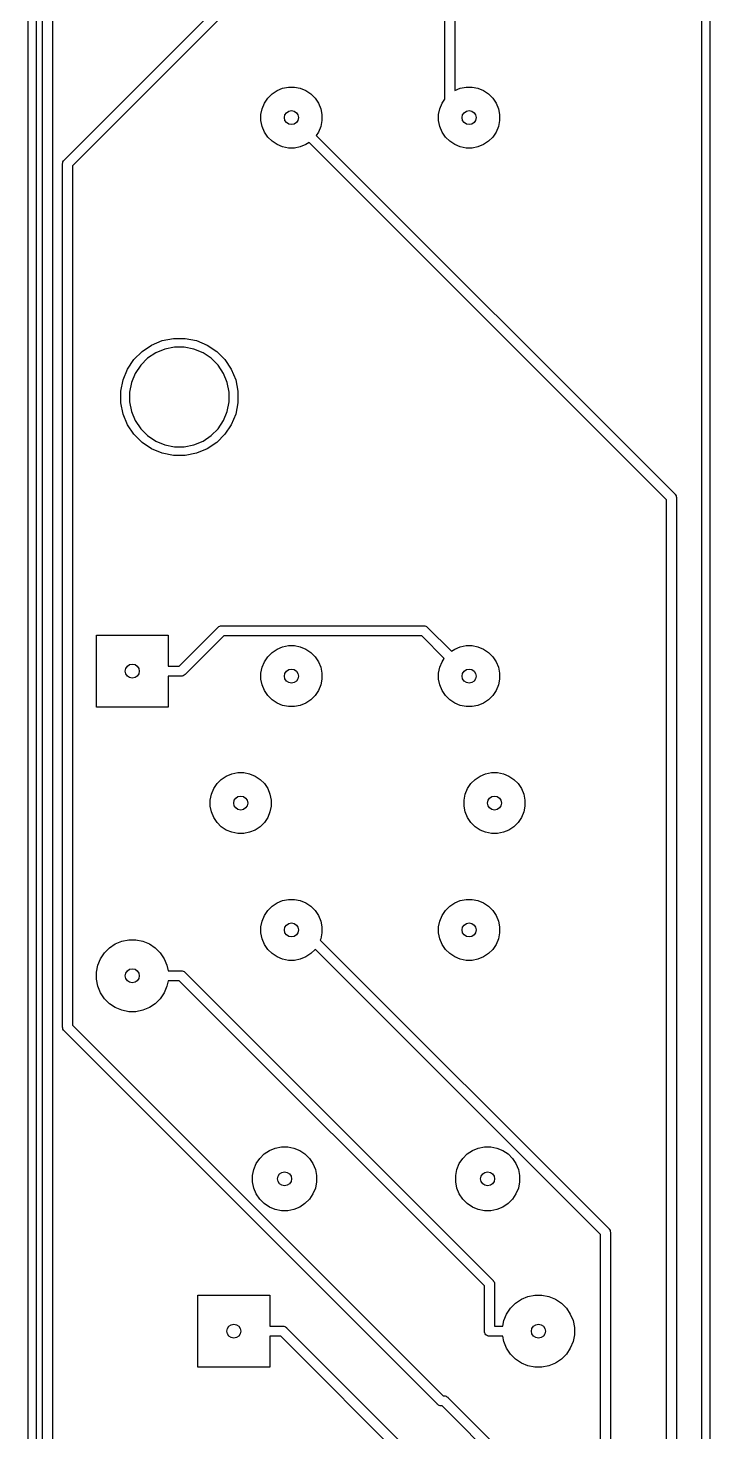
# Model space of a CAD drawing. Extents: x 17 to 176, y -177 to -9.
# Drawn here: x 17.2 to 34.26, y -139.68 to -104.56 of the extents above; entities that cross this region are included whole.
import ezdxf

# ---------------------------------------------------------------- set-up
doc = ezdxf.new("R2010")
doc.units = 0
doc.layers.add('BLACK', color=7, linetype='CONTINUOUS')

msp = doc.modelspace()

# ---------------------------------------------------------------- linework, layer by layer
at = {"layer": 'BLACK', "linetype": 'CONTINUOUS'}
for p, q in [((17.2038, -176.027), (17.2037, -52.2359)), ((17.4037, -52.2457), (17.4037, -176.02)), ((34.063, -145.298), (34.063, -53.7107)), ((34.263, -53.7181), (34.263, -145.293)), ((17.5687, -144.02), (17.5687, -93.8155)), ((17.8187, -93.8612), (17.8187, -143.975)), ((27.6315, -106.317), (27.6315, -100.943)), ((27.8815, -101.132), (27.8815, -106.128)), ((18.1091, -107.867), (21.9028, -104.073)), ((22.0796, -104.25), (18.3181, -108.012)), ((23.5707, -106.072), (23.7179, -106.043)), ((23.7179, -106.043), (23.8681, -106.043)), ((23.8681, -106.043), (24.0153, -106.072)), ((28.0157, -106.072), (28.1629, -106.043)), ((28.1629, -106.043), (28.3131, -106.043)), ((28.3131, -106.043), (28.4603, -106.072)), ((23.1177, -106.444), (23.2011, -106.319)), ((23.2011, -106.319), (23.3073, -106.213)), ((23.3073, -106.213), (23.4321, -106.13)), ((23.4321, -106.13), (23.5707, -106.072)), ((24.0153, -106.072), (24.1539, -106.13)), ((24.1539, -106.13), (24.2787, -106.213)), ((24.2787, -106.213), (24.3849, -106.319)), ((24.3849, -106.319), (24.4683, -106.444)), ((27.5627, -106.444), (27.6325, -106.34)), ((27.6309, -106.323), (27.6315, -106.317)), ((27.6325, -106.34), (27.6309, -106.323)), ((27.8815, -106.128), (28.0157, -106.072)), ((28.4603, -106.072), (28.5989, -106.13)), ((28.5989, -106.13), (28.7237, -106.213)), ((28.7237, -106.213), (28.8299, -106.319)), ((28.8299, -106.319), (28.9133, -106.444)), ((23.031, -106.73), (23.0603, -106.583)), ((23.031, -106.88), (23.031, -106.73)), ((23.0603, -106.583), (23.1177, -106.444)), ((24.4683, -106.444), (24.5257, -106.583)), ((24.5257, -106.583), (24.555, -106.73)), ((24.555, -106.73), (24.555, -106.88)), ((27.476, -106.73), (27.5053, -106.583)), ((27.476, -106.88), (27.476, -106.73)), ((27.5053, -106.583), (27.5627, -106.444)), ((28.9133, -106.444), (28.9707, -106.583)), ((28.9707, -106.583), (29, -106.73)), ((29, -106.73), (29, -106.88)), ((23.0603, -107.027), (23.031, -106.88)), ((23.1177, -107.166), (23.0603, -107.027)), ((24.5257, -107.027), (24.4683, -107.166)), ((24.555, -106.88), (24.5257, -107.027)), ((27.5053, -107.027), (27.476, -106.88)), ((27.5627, -107.166), (27.5053, -107.027)), ((28.9707, -107.027), (28.9133, -107.166)), ((29, -106.88), (28.9707, -107.027)), ((23.2011, -107.291), (23.1177, -107.166)), ((23.3073, -107.397), (23.2011, -107.291)), ((23.4321, -107.48), (23.3073, -107.397)), ((24.2364, -107.425), (24.1539, -107.48)), ((33.1736, -116.362), (24.2364, -107.425)), ((24.4683, -107.166), (24.4132, -107.248)), ((24.4132, -107.248), (33.3827, -116.218)), ((27.6461, -107.291), (27.5627, -107.166)), ((27.7523, -107.397), (27.6461, -107.291)), ((27.8771, -107.48), (27.7523, -107.397)), ((28.7237, -107.397), (28.5989, -107.48)), ((28.8299, -107.291), (28.7237, -107.397)), ((28.9133, -107.166), (28.8299, -107.291)), ((23.5707, -107.538), (23.4321, -107.48)), ((23.7179, -107.567), (23.5707, -107.538)), ((23.8681, -107.567), (23.7179, -107.567)), ((24.0153, -107.538), (23.8681, -107.567)), ((24.1539, -107.48), (24.0153, -107.538)), ((28.0157, -107.538), (27.8771, -107.48)), ((28.1629, -107.567), (28.0157, -107.538)), ((28.3131, -107.567), (28.1629, -107.567)), ((28.4603, -107.538), (28.3131, -107.567)), ((28.5989, -107.48), (28.4603, -107.538)), ((18.0675, -107.96), (18.0681, -107.954)), ((18.0681, -107.966), (18.0675, -107.96)), ((18.0681, -107.954), (18.0699, -107.935)), ((18.0681, -107.954), (18.0681, -107.954)), ((18.0681, -129.553), (18.0681, -107.966)), ((18.0699, -107.935), (18.0771, -107.912)), ((18.0771, -107.912), (18.0887, -107.89)), ((18.0887, -107.89), (18.1043, -107.871)), ((18.1043, -107.871), (18.1091, -107.867)), ((18.3181, -108.012), (18.3181, -129.507)), ((20.5625, -112.383), (20.8456, -112.327)), ((20.8456, -112.327), (21.1343, -112.327)), ((21.1343, -112.327), (21.4174, -112.383)), ((19.8516, -112.858), (20.0557, -112.654)), ((20.0557, -112.654), (20.2958, -112.493)), ((20.3995, -112.687), (20.1953, -112.824)), ((20.2958, -112.493), (20.5625, -112.383)), ((20.6263, -112.593), (20.3995, -112.687)), ((20.8671, -112.545), (20.6263, -112.593)), ((21.1127, -112.545), (20.8671, -112.545)), ((21.3535, -112.593), (21.1127, -112.545)), ((21.5804, -112.687), (21.3535, -112.593)), ((21.4174, -112.383), (21.6841, -112.493)), ((21.7845, -112.824), (21.5804, -112.687)), ((21.6841, -112.493), (21.9241, -112.654)), ((21.9241, -112.654), (22.1282, -112.858)), ((19.6912, -113.098), (19.8516, -112.858)), ((20.0217, -112.997), (19.8853, -113.202)), ((20.1953, -112.824), (20.0217, -112.997)), ((21.9582, -112.997), (21.7845, -112.824)), ((22.0946, -113.202), (21.9582, -112.997)), ((22.1282, -112.858), (22.2886, -113.098)), ((19.5245, -113.648), (19.5808, -113.365)), ((19.5808, -113.365), (19.6912, -113.098)), ((19.8853, -113.202), (19.7913, -113.428)), ((22.1885, -113.428), (22.0946, -113.202)), ((22.2886, -113.098), (22.3991, -113.365)), ((22.3991, -113.365), (22.4554, -113.648)), ((19.5245, -113.936), (19.5245, -113.648)), ((19.7913, -113.428), (19.7434, -113.669)), ((19.7434, -113.669), (19.7434, -113.915)), ((22.2364, -113.669), (22.1885, -113.428)), ((22.2364, -113.915), (22.2364, -113.669)), ((22.4554, -113.648), (22.4554, -113.936)), ((19.5808, -114.219), (19.5245, -113.936)), ((19.7434, -113.915), (19.7913, -114.156)), ((22.1885, -114.156), (22.2364, -113.915)), ((22.4554, -113.936), (22.3991, -114.219)), ((19.6912, -114.486), (19.5808, -114.219)), ((19.7913, -114.156), (19.8853, -114.382)), ((19.8853, -114.382), (20.0217, -114.587)), ((21.9582, -114.587), (22.0946, -114.382)), ((22.0946, -114.382), (22.1885, -114.156)), ((22.3991, -114.219), (22.2886, -114.486)), ((19.8516, -114.726), (19.6912, -114.486)), ((20.0557, -114.93), (19.8516, -114.726)), ((20.0217, -114.587), (20.1953, -114.76)), ((20.1953, -114.76), (20.3995, -114.897)), ((21.5804, -114.897), (21.7845, -114.76)), ((21.7845, -114.76), (21.9582, -114.587)), ((22.1282, -114.726), (21.9241, -114.93)), ((22.2886, -114.486), (22.1282, -114.726)), ((20.2958, -115.091), (20.0557, -114.93)), ((20.5625, -115.201), (20.2958, -115.091)), ((20.3995, -114.897), (20.6263, -114.991)), ((20.6263, -114.991), (20.8671, -115.039)), ((20.8671, -115.039), (21.1127, -115.039)), ((21.1127, -115.039), (21.3535, -114.991)), ((21.3535, -114.991), (21.5804, -114.897)), ((21.6841, -115.091), (21.4174, -115.201)), ((21.9241, -114.93), (21.6841, -115.091)), ((20.8456, -115.257), (20.5625, -115.201)), ((21.1343, -115.257), (20.8456, -115.257)), ((21.4174, -115.201), (21.1343, -115.257)), ((33.3827, -116.218), (33.3874, -116.222)), ((33.3874, -116.222), (33.3913, -116.227)), ((33.3913, -116.227), (33.3913, -116.227)), ((33.3913, -116.227), (33.401, -116.238)), ((33.1736, -152.404), (33.1736, -116.362)), ((33.401, -116.238), (33.403, -116.241)), ((33.403, -116.241), (33.4146, -116.263)), ((33.4146, -116.263), (33.4218, -116.286)), ((33.4218, -116.286), (33.4236, -116.304)), ((33.4236, -116.304), (33.4236, -116.304)), ((33.4236, -116.304), (33.4242, -116.311)), ((33.4242, -116.311), (33.4236, -116.317)), ((33.4236, -116.317), (33.4236, -152.359)), ((20.9855, -120.525), (21.9538, -119.557)), ((21.9538, -119.557), (21.9577, -119.552)), ((21.9577, -119.552), (21.9624, -119.548)), ((21.9624, -119.548), (21.9767, -119.536)), ((21.9624, -119.548), (21.9624, -119.548)), ((21.9767, -119.536), (21.9984, -119.525)), ((21.9767, -119.536), (21.9767, -119.536)), ((21.9767, -119.536), (21.9767, -119.536)), ((21.9984, -119.525), (22.022, -119.518)), ((22.022, -119.518), (22.0404, -119.516)), ((22.0404, -119.516), (22.0465, -119.515)), ((22.0404, -119.516), (22.0404, -119.516)), ((22.0465, -119.515), (22.0526, -119.516)), ((22.0526, -119.516), (27.0977, -119.516)), ((27.0977, -119.516), (27.1038, -119.515)), ((27.1038, -119.515), (27.1099, -119.516)), ((27.1099, -119.516), (27.1099, -119.516)), ((27.1099, -119.516), (27.1283, -119.518)), ((27.1283, -119.518), (27.1519, -119.525)), ((27.1519, -119.525), (27.1736, -119.536)), ((27.1736, -119.536), (27.1926, -119.552)), ((27.1926, -119.552), (27.1965, -119.557)), ((27.1965, -119.557), (27.7946, -120.155)), ((18.912, -121.55), (18.912, -119.75)), ((18.912, -119.75), (20.712, -119.75)), ((20.712, -119.75), (20.712, -120.525)), ((22.0983, -119.766), (21.13, -120.734)), ((27.052, -119.766), (22.0983, -119.766)), ((23.4321, -120.1), (23.5707, -120.042)), ((23.5707, -120.042), (23.7179, -120.013)), ((23.7179, -120.013), (23.8681, -120.013)), ((23.8681, -120.013), (24.0153, -120.042)), ((24.0153, -120.042), (24.1539, -120.1)), ((27.6178, -120.332), (27.052, -119.766)), ((27.8771, -120.1), (28.0157, -120.042)), ((28.0157, -120.042), (28.1629, -120.013)), ((28.1629, -120.013), (28.3131, -120.013)), ((28.3131, -120.013), (28.4603, -120.042)), ((28.4603, -120.042), (28.5989, -120.1)), ((23.0603, -120.553), (23.1177, -120.414)), ((23.1177, -120.414), (23.2011, -120.289)), ((23.2011, -120.289), (23.3073, -120.183)), ((23.3073, -120.183), (23.4321, -120.1)), ((24.1539, -120.1), (24.2787, -120.183)), ((24.2787, -120.183), (24.3849, -120.289)), ((24.3849, -120.289), (24.4683, -120.414)), ((24.4683, -120.414), (24.5257, -120.553)), ((27.5053, -120.553), (27.5627, -120.414)), ((27.5627, -120.414), (27.6178, -120.332)), ((27.7946, -120.155), (27.8771, -120.1)), ((28.5989, -120.1), (28.7237, -120.183)), ((28.7237, -120.183), (28.8299, -120.289)), ((28.8299, -120.289), (28.9133, -120.414)), ((28.9133, -120.414), (28.9707, -120.553)), ((20.712, -120.525), (20.9855, -120.525)), ((21.0312, -120.775), (20.712, -120.775)), ((20.712, -120.775), (20.712, -121.55)), ((21.0373, -120.776), (21.0312, -120.775)), ((21.0434, -120.775), (21.0373, -120.776)), ((21.0618, -120.773), (21.0434, -120.775)), ((21.0434, -120.775), (21.0434, -120.775)), ((21.0854, -120.766), (21.0618, -120.773)), ((21.1071, -120.754), (21.0854, -120.766)), ((21.1261, -120.739), (21.1071, -120.754)), ((21.13, -120.734), (21.1261, -120.739)), ((23.031, -120.7), (23.0603, -120.553)), ((23.031, -120.85), (23.031, -120.7)), ((24.5257, -120.553), (24.555, -120.7)), ((24.555, -120.7), (24.555, -120.85)), ((27.476, -120.7), (27.5053, -120.553)), ((27.476, -120.85), (27.476, -120.7)), ((28.9707, -120.553), (29, -120.7)), ((29, -120.7), (29, -120.85)), ((23.0603, -120.997), (23.031, -120.85)), ((23.1177, -121.136), (23.0603, -120.997)), ((23.2011, -121.261), (23.1177, -121.136)), ((24.4683, -121.136), (24.3849, -121.261)), ((24.5257, -120.997), (24.4683, -121.136)), ((24.555, -120.85), (24.5257, -120.997)), ((27.5053, -120.997), (27.476, -120.85)), ((27.5627, -121.136), (27.5053, -120.997)), ((27.6461, -121.261), (27.5627, -121.136)), ((28.9133, -121.136), (28.8299, -121.261)), ((28.9707, -120.997), (28.9133, -121.136)), ((29, -120.85), (28.9707, -120.997)), ((23.3073, -121.367), (23.2011, -121.261)), ((23.4321, -121.45), (23.3073, -121.367)), ((23.5707, -121.508), (23.4321, -121.45)), ((24.1539, -121.45), (24.0153, -121.508)), ((24.2787, -121.367), (24.1539, -121.45)), ((24.3849, -121.261), (24.2787, -121.367)), ((27.7523, -121.367), (27.6461, -121.261)), ((27.8771, -121.45), (27.7523, -121.367)), ((28.0157, -121.508), (27.8771, -121.45)), ((28.5989, -121.45), (28.4603, -121.508)), ((28.7237, -121.367), (28.5989, -121.45)), ((28.8299, -121.261), (28.7237, -121.367)), ((20.712, -121.55), (18.912, -121.55)), ((23.7179, -121.537), (23.5707, -121.508)), ((23.8681, -121.537), (23.7179, -121.537)), ((24.0153, -121.508), (23.8681, -121.537)), ((28.1629, -121.537), (28.0157, -121.508)), ((28.3131, -121.537), (28.1629, -121.537)), ((28.4603, -121.508), (28.3131, -121.537)), ((22.1621, -123.275), (22.3007, -123.217)), ((22.3007, -123.217), (22.4479, -123.188)), ((22.4479, -123.188), (22.5981, -123.188)), ((22.5981, -123.188), (22.7453, -123.217)), ((22.7453, -123.217), (22.8839, -123.275)), ((28.5121, -123.275), (28.6507, -123.217)), ((28.6507, -123.217), (28.798, -123.188)), ((28.798, -123.188), (28.948, -123.188)), ((28.948, -123.188), (29.0953, -123.217)), ((29.0953, -123.217), (29.2339, -123.275)), ((21.7903, -123.728), (21.8477, -123.589)), ((21.8477, -123.589), (21.9311, -123.464)), ((21.9311, -123.464), (22.0373, -123.358)), ((22.0373, -123.358), (22.1621, -123.275)), ((22.8839, -123.275), (23.0087, -123.358)), ((23.0087, -123.358), (23.1149, -123.464)), ((23.1149, -123.464), (23.1983, -123.589)), ((23.1983, -123.589), (23.2557, -123.728)), ((28.1403, -123.728), (28.1977, -123.589)), ((28.1977, -123.589), (28.2811, -123.464)), ((28.2811, -123.464), (28.3873, -123.358)), ((28.3873, -123.358), (28.5121, -123.275)), ((29.2339, -123.275), (29.3587, -123.358)), ((29.3587, -123.358), (29.4649, -123.464)), ((29.4649, -123.464), (29.5483, -123.589)), ((29.5483, -123.589), (29.6057, -123.728)), ((21.761, -123.875), (21.7903, -123.728)), ((21.761, -124.025), (21.761, -123.875)), ((23.2557, -123.728), (23.285, -123.875)), ((23.285, -123.875), (23.285, -124.025)), ((28.111, -123.875), (28.1403, -123.728)), ((28.111, -124.025), (28.111, -123.875)), ((29.6057, -123.728), (29.635, -123.875)), ((29.635, -123.875), (29.635, -124.025)), ((21.7903, -124.172), (21.761, -124.025)), ((21.8477, -124.311), (21.7903, -124.172)), ((21.9311, -124.436), (21.8477, -124.311)), ((23.1983, -124.311), (23.1149, -124.436)), ((23.2557, -124.172), (23.1983, -124.311)), ((23.285, -124.025), (23.2557, -124.172)), ((28.1403, -124.172), (28.111, -124.025)), ((28.1977, -124.311), (28.1403, -124.172)), ((28.2811, -124.436), (28.1977, -124.311)), ((29.5483, -124.311), (29.4649, -124.436)), ((29.6057, -124.172), (29.5483, -124.311)), ((29.635, -124.025), (29.6057, -124.172)), ((22.0373, -124.542), (21.9311, -124.436)), ((22.1621, -124.625), (22.0373, -124.542)), ((22.3007, -124.683), (22.1621, -124.625)), ((22.8839, -124.625), (22.7453, -124.683)), ((23.0087, -124.542), (22.8839, -124.625)), ((23.1149, -124.436), (23.0087, -124.542)), ((28.3873, -124.542), (28.2811, -124.436)), ((28.5121, -124.625), (28.3873, -124.542)), ((28.6507, -124.683), (28.5121, -124.625)), ((29.2339, -124.625), (29.0953, -124.683)), ((29.3587, -124.542), (29.2339, -124.625)), ((29.4649, -124.436), (29.3587, -124.542)), ((22.4479, -124.712), (22.3007, -124.683)), ((22.5981, -124.712), (22.4479, -124.712)), ((22.7453, -124.683), (22.5981, -124.712)), ((28.798, -124.712), (28.6507, -124.683)), ((28.948, -124.712), (28.798, -124.712)), ((29.0953, -124.683), (28.948, -124.712)), ((23.4321, -126.45), (23.5707, -126.392)), ((23.5707, -126.392), (23.7179, -126.363)), ((23.7179, -126.363), (23.8681, -126.363)), ((23.8681, -126.363), (24.0153, -126.392)), ((24.0153, -126.392), (24.1539, -126.45)), ((27.8771, -126.45), (28.0157, -126.392)), ((28.0157, -126.392), (28.1629, -126.363)), ((28.1629, -126.363), (28.3131, -126.363)), ((28.3131, -126.363), (28.4603, -126.392)), ((28.4603, -126.392), (28.5989, -126.45)), ((23.0603, -126.903), (23.1177, -126.764)), ((23.1177, -126.764), (23.2011, -126.639)), ((23.2011, -126.639), (23.3073, -126.533)), ((23.3073, -126.533), (23.4321, -126.45)), ((24.1539, -126.45), (24.2787, -126.533)), ((24.2787, -126.533), (24.3849, -126.639)), ((24.3849, -126.639), (24.4683, -126.764)), ((24.4683, -126.764), (24.5257, -126.903)), ((27.5053, -126.903), (27.5627, -126.764)), ((27.5627, -126.764), (27.6461, -126.639)), ((27.6461, -126.639), (27.7523, -126.533)), ((27.7523, -126.533), (27.8771, -126.45)), ((28.5989, -126.45), (28.7237, -126.533)), ((28.7237, -126.533), (28.8299, -126.639)), ((28.8299, -126.639), (28.9133, -126.764)), ((28.9133, -126.764), (28.9707, -126.903)), ((23.031, -127.05), (23.0603, -126.903)), ((23.031, -127.2), (23.031, -127.05)), ((24.5257, -126.903), (24.555, -127.05)), ((24.555, -127.05), (24.555, -127.2)), ((27.476, -127.05), (27.5053, -126.903)), ((27.476, -127.2), (27.476, -127.05)), ((28.9707, -126.903), (29, -127.05)), ((29, -127.05), (29, -127.2)), ((19.2383, -127.571), (19.3857, -127.472)), ((19.3857, -127.472), (19.5495, -127.405)), ((19.5495, -127.405), (19.7234, -127.37)), ((19.7234, -127.37), (19.9006, -127.37)), ((19.9006, -127.37), (20.0745, -127.405)), ((20.0745, -127.405), (20.2383, -127.472)), ((20.2383, -127.472), (20.3857, -127.571)), ((23.0603, -127.347), (23.031, -127.2)), ((23.1177, -127.486), (23.0603, -127.347)), ((24.5257, -127.347), (24.5134, -127.377)), ((24.5134, -127.377), (31.7319, -134.595)), ((24.555, -127.2), (24.5257, -127.347)), ((27.5053, -127.347), (27.476, -127.2)), ((27.5627, -127.486), (27.5053, -127.347)), ((28.9707, -127.347), (28.9133, -127.486)), ((29, -127.2), (28.9707, -127.347)), ((19.0144, -127.844), (19.1129, -127.696)), ((19.1129, -127.696), (19.2383, -127.571)), ((20.3857, -127.571), (20.5111, -127.696)), ((20.5111, -127.696), (20.6096, -127.844)), ((23.2011, -127.611), (23.1177, -127.486)), ((23.3073, -127.717), (23.2011, -127.611)), ((23.4321, -127.8), (23.3073, -127.717)), ((23.5707, -127.858), (23.4321, -127.8)), ((24.1539, -127.8), (24.0153, -127.858)), ((24.2787, -127.717), (24.1539, -127.8)), ((24.3849, -127.611), (24.2787, -127.717)), ((24.3884, -127.606), (24.3849, -127.611)), ((31.5228, -134.74), (24.3884, -127.606)), ((27.6461, -127.611), (27.5627, -127.486)), ((27.7523, -127.717), (27.6461, -127.611)), ((27.8771, -127.8), (27.7523, -127.717)), ((28.0157, -127.858), (27.8771, -127.8)), ((28.5989, -127.8), (28.4603, -127.858)), ((28.7237, -127.717), (28.5989, -127.8)), ((28.8299, -127.611), (28.7237, -127.717)), ((28.9133, -127.486), (28.8299, -127.611)), ((18.912, -128.181), (18.9466, -128.007)), ((18.9466, -128.007), (19.0144, -127.844)), ((20.6096, -127.844), (20.6774, -128.007)), ((20.6774, -128.007), (20.7048, -128.145)), ((20.7048, -128.145), (21.0312, -128.145)), ((21.0312, -128.145), (21.0373, -128.144)), ((21.0373, -128.144), (21.0434, -128.145)), ((21.0434, -128.145), (21.0434, -128.145)), ((21.0434, -128.145), (21.0618, -128.147)), ((21.0618, -128.147), (21.0854, -128.154)), ((21.0854, -128.154), (21.1071, -128.166)), ((21.1071, -128.166), (21.1261, -128.181)), ((23.7179, -127.887), (23.5707, -127.858)), ((23.8681, -127.887), (23.7179, -127.887)), ((24.0153, -127.858), (23.8681, -127.887)), ((28.1629, -127.887), (28.0157, -127.858)), ((28.3131, -127.887), (28.1629, -127.887)), ((28.4603, -127.858), (28.3131, -127.887)), ((18.912, -128.359), (18.912, -128.181)), ((18.9466, -128.533), (18.912, -128.359)), ((20.7048, -128.395), (20.6774, -128.533)), ((20.9855, -128.395), (20.7048, -128.395)), ((28.6217, -136.031), (20.9855, -128.395)), ((21.1261, -128.181), (21.13, -128.186)), ((21.13, -128.186), (28.8308, -135.887)), ((19.0144, -128.696), (18.9466, -128.533)), ((19.1129, -128.844), (19.0144, -128.696)), ((19.2383, -128.969), (19.1129, -128.844)), ((20.5111, -128.844), (20.3857, -128.969)), ((20.6096, -128.696), (20.5111, -128.844)), ((20.6774, -128.533), (20.6096, -128.696)), ((19.3857, -129.068), (19.2383, -128.969)), ((19.5495, -129.135), (19.3857, -129.068)), ((19.7234, -129.17), (19.5495, -129.135)), ((19.9006, -129.17), (19.7234, -129.17)), ((20.0745, -129.135), (19.9006, -129.17)), ((20.2383, -129.068), (20.0745, -129.135)), ((20.3857, -128.969), (20.2383, -129.068)), ((18.0675, -129.559), (18.0681, -129.553)), ((18.0699, -129.584), (18.0675, -129.559)), ((18.3181, -129.507), (27.5905, -138.78)), ((18.0771, -129.607), (18.0699, -129.584)), ((18.0887, -129.629), (18.0771, -129.607)), ((18.1004, -129.643), (18.0887, -129.629)), ((18.1043, -129.648), (18.1004, -129.643)), ((18.109, -129.652), (18.1043, -129.648)), ((27.446, -138.989), (18.109, -129.652)), ((23.0006, -132.84), (23.112, -132.729)), ((23.112, -132.729), (23.2431, -132.641)), ((23.2431, -132.641), (23.3886, -132.581)), ((23.3886, -132.581), (23.5432, -132.55)), ((23.5432, -132.55), (23.7008, -132.55)), ((23.7008, -132.55), (23.8554, -132.581)), ((23.8554, -132.581), (24.0009, -132.641)), ((24.0009, -132.641), (24.132, -132.729)), ((24.132, -132.729), (24.2434, -132.84)), ((28.0806, -132.84), (28.192, -132.729)), ((28.192, -132.729), (28.3231, -132.641)), ((28.3231, -132.641), (28.4686, -132.581)), ((28.4686, -132.581), (28.6232, -132.55)), ((28.6232, -132.55), (28.7808, -132.55)), ((28.7808, -132.55), (28.9354, -132.581)), ((28.9354, -132.581), (29.0809, -132.641)), ((29.0809, -132.641), (29.212, -132.729)), ((29.212, -132.729), (29.3234, -132.84)), ((22.8527, -133.117), (22.913, -132.971)), ((22.913, -132.971), (23.0006, -132.84)), ((24.2434, -132.84), (24.331, -132.971)), ((24.331, -132.971), (24.3913, -133.117)), ((27.9327, -133.117), (27.993, -132.971)), ((27.993, -132.971), (28.0806, -132.84)), ((29.3234, -132.84), (29.411, -132.971)), ((29.411, -132.971), (29.4713, -133.117)), ((22.822, -133.271), (22.8527, -133.117)), ((22.822, -133.429), (22.822, -133.271)), ((22.8527, -133.583), (22.822, -133.429)), ((24.3913, -133.117), (24.422, -133.271)), ((24.422, -133.429), (24.3913, -133.583)), ((24.422, -133.271), (24.422, -133.429)), ((27.902, -133.271), (27.9327, -133.117)), ((27.902, -133.429), (27.902, -133.271)), ((27.9327, -133.583), (27.902, -133.429)), ((29.4713, -133.117), (29.502, -133.271)), ((29.502, -133.429), (29.4713, -133.583)), ((29.502, -133.271), (29.502, -133.429)), ((22.913, -133.729), (22.8527, -133.583)), ((23.0006, -133.86), (22.913, -133.729)), ((24.331, -133.729), (24.2434, -133.86)), ((24.3913, -133.583), (24.331, -133.729)), ((27.993, -133.729), (27.9327, -133.583)), ((28.0806, -133.86), (27.993, -133.729)), ((29.411, -133.729), (29.3234, -133.86)), ((29.4713, -133.583), (29.411, -133.729)), ((23.112, -133.971), (23.0006, -133.86)), ((23.2431, -134.059), (23.112, -133.971)), ((23.3886, -134.119), (23.2431, -134.059)), ((23.5432, -134.15), (23.3886, -134.119)), ((23.8554, -134.119), (23.7008, -134.15)), ((24.0009, -134.059), (23.8554, -134.119)), ((24.132, -133.971), (24.0009, -134.059)), ((24.2434, -133.86), (24.132, -133.971)), ((28.192, -133.971), (28.0806, -133.86)), ((28.3231, -134.059), (28.192, -133.971)), ((28.4686, -134.119), (28.3231, -134.059)), ((28.6232, -134.15), (28.4686, -134.119)), ((28.9354, -134.119), (28.7808, -134.15)), ((29.0809, -134.059), (28.9354, -134.119)), ((29.212, -133.971), (29.0809, -134.059)), ((29.3234, -133.86), (29.212, -133.971)), ((23.7008, -134.15), (23.5432, -134.15)), ((28.7808, -134.15), (28.6232, -134.15)), ((31.5228, -151.394), (31.5228, -134.74)), ((31.7319, -134.595), (31.7366, -134.599)), ((31.7366, -134.599), (31.7405, -134.604)), ((31.7405, -134.604), (31.7522, -134.618)), ((31.7522, -134.618), (31.7638, -134.64)), ((31.7638, -134.64), (31.771, -134.664)), ((31.771, -134.664), (31.7728, -134.682)), ((31.7728, -134.682), (31.7728, -134.682)), ((31.7728, -134.682), (31.7734, -134.688)), ((31.7734, -134.688), (31.7728, -134.694)), ((31.7728, -134.694), (31.7728, -151.348)), ((28.8308, -135.887), (28.8355, -135.891)), ((28.8355, -135.891), (28.8394, -135.895)), ((28.8394, -135.895), (28.8511, -135.91)), ((28.6217, -137.154), (28.6217, -136.031)), ((28.8511, -135.91), (28.8627, -135.931)), ((28.8627, -135.931), (28.8699, -135.955)), ((28.8699, -135.955), (28.8717, -135.973)), ((28.8717, -135.973), (28.8717, -135.973)), ((28.8717, -135.973), (28.8723, -135.979)), ((28.8723, -135.979), (28.8717, -135.986)), ((28.8717, -135.986), (28.8717, -137.035)), ((21.452, -138.06), (21.452, -136.26)), ((21.452, -136.26), (23.252, -136.26)), ((23.252, -136.26), (23.252, -137.035)), ((29.1744, -136.734), (29.2729, -136.586)), ((29.2729, -136.586), (29.3983, -136.461)), ((29.3983, -136.461), (29.5457, -136.362)), ((29.5457, -136.362), (29.7095, -136.295)), ((29.7095, -136.295), (29.8834, -136.26)), ((29.8834, -136.26), (30.0606, -136.26)), ((30.0606, -136.26), (30.2345, -136.295)), ((30.2345, -136.295), (30.3983, -136.362)), ((30.3983, -136.362), (30.5457, -136.461)), ((30.5457, -136.461), (30.6711, -136.586)), ((30.6711, -136.586), (30.7696, -136.734)), ((29.0792, -137.035), (29.1066, -136.897)), ((29.1066, -136.897), (29.1744, -136.734)), ((30.7696, -136.734), (30.8374, -136.897)), ((30.8374, -136.897), (30.872, -137.071)), ((23.252, -137.035), (23.5712, -137.035)), ((23.5255, -137.285), (23.252, -137.285)), ((23.252, -137.285), (23.252, -138.06)), ((27.4196, -141.179), (23.5255, -137.285)), ((23.5712, -137.035), (23.5773, -137.034)), ((23.5773, -137.034), (23.5834, -137.035)), ((23.5834, -137.035), (23.5834, -137.035)), ((23.5834, -137.035), (23.6018, -137.037)), ((23.6018, -137.037), (23.6254, -137.044)), ((23.6254, -137.044), (23.6471, -137.056)), ((23.6471, -137.056), (23.6661, -137.071)), ((23.6661, -137.071), (23.67, -137.076)), ((23.67, -137.076), (27.4989, -140.905)), ((28.6211, -137.16), (28.6217, -137.154)), ((28.6235, -137.185), (28.6211, -137.16)), ((28.6307, -137.208), (28.6235, -137.185)), ((28.6423, -137.23), (28.6307, -137.208)), ((28.6579, -137.249), (28.6423, -137.23)), ((28.6769, -137.264), (28.6579, -137.249)), ((28.6986, -137.276), (28.6769, -137.264)), ((28.7222, -137.283), (28.6986, -137.276)), ((28.7406, -137.285), (28.7222, -137.283)), ((28.7467, -137.286), (28.7406, -137.285)), ((28.7406, -137.285), (28.7406, -137.285)), ((28.7528, -137.285), (28.7467, -137.286)), ((29.0792, -137.285), (28.7528, -137.285)), ((28.8717, -137.035), (29.0792, -137.035)), ((29.1066, -137.423), (29.0792, -137.285)), ((30.872, -137.249), (30.8374, -137.423)), ((30.872, -137.071), (30.872, -137.249)), ((29.1744, -137.586), (29.1066, -137.423)), ((29.2729, -137.734), (29.1744, -137.586)), ((30.7696, -137.586), (30.6711, -137.734)), ((30.8374, -137.423), (30.7696, -137.586)), ((29.3983, -137.859), (29.2729, -137.734)), ((29.5457, -137.958), (29.3983, -137.859)), ((29.7095, -138.025), (29.5457, -137.958)), ((30.3983, -137.958), (30.2345, -138.025)), ((30.5457, -137.859), (30.3983, -137.958)), ((30.6711, -137.734), (30.5457, -137.859)), ((23.252, -138.06), (21.452, -138.06)), ((29.8834, -138.06), (29.7095, -138.025)), ((30.0606, -138.06), (29.8834, -138.06)), ((30.2345, -138.025), (30.0606, -138.06)), ((27.4499, -138.993), (27.446, -138.989)), ((27.4546, -138.997), (27.4499, -138.993)), ((27.4664, -139.007), (27.4546, -138.997)), ((27.4546, -138.997), (27.4546, -138.997)), ((27.4689, -139.009), (27.4664, -139.007)), ((27.4906, -139.021), (27.4689, -139.009)), ((27.5142, -139.028), (27.4906, -139.021)), ((27.5326, -139.03), (27.5142, -139.028)), ((27.5387, -139.03), (27.5326, -139.03)), ((27.5326, -139.03), (27.5326, -139.03)), ((27.5448, -139.03), (27.5387, -139.03)), ((27.5627, -139.03), (27.5448, -139.03)), ((31.0724, -142.539), (27.5627, -139.03)), ((27.5905, -138.78), (27.6084, -138.78)), ((27.6084, -138.78), (27.6145, -138.779)), ((27.6145, -138.779), (27.6206, -138.78)), ((27.6206, -138.78), (27.6206, -138.78)), ((27.6206, -138.78), (27.639, -138.781)), ((27.639, -138.781), (27.6626, -138.789)), ((27.6626, -138.789), (27.6843, -138.8)), ((27.6843, -138.8), (27.7033, -138.816)), ((27.7033, -138.816), (27.7072, -138.821)), ((27.7072, -138.821), (31.2815, -142.395))]:
    msp.add_line(p, q, dxfattribs=at)
at = {"layer": 'BLACK'}
for centre in [(23.793, -106.805), (23.793, -106.805), (28.238, -106.805), (28.238, -106.805), (19.812, -120.65), (19.812, -120.65), (23.793, -120.775), (23.793, -120.775), (28.238, -120.775), (28.238, -120.775), (22.523, -123.95), (22.523, -123.95), (28.873, -123.95), (28.873, -123.95), (23.793, -127.125), (23.793, -127.125), (28.238, -127.125), (28.238, -127.125), (19.812, -128.27), (19.812, -128.27), (23.622, -133.35), (23.622, -133.35), (28.702, -133.35), (28.702, -133.35), (22.352, -137.16), (22.352, -137.16), (29.972, -137.16), (29.972, -137.16)]:
    msp.add_circle(centre, 0.175, dxfattribs=at)

doc.saveas('drawing.dxf')
